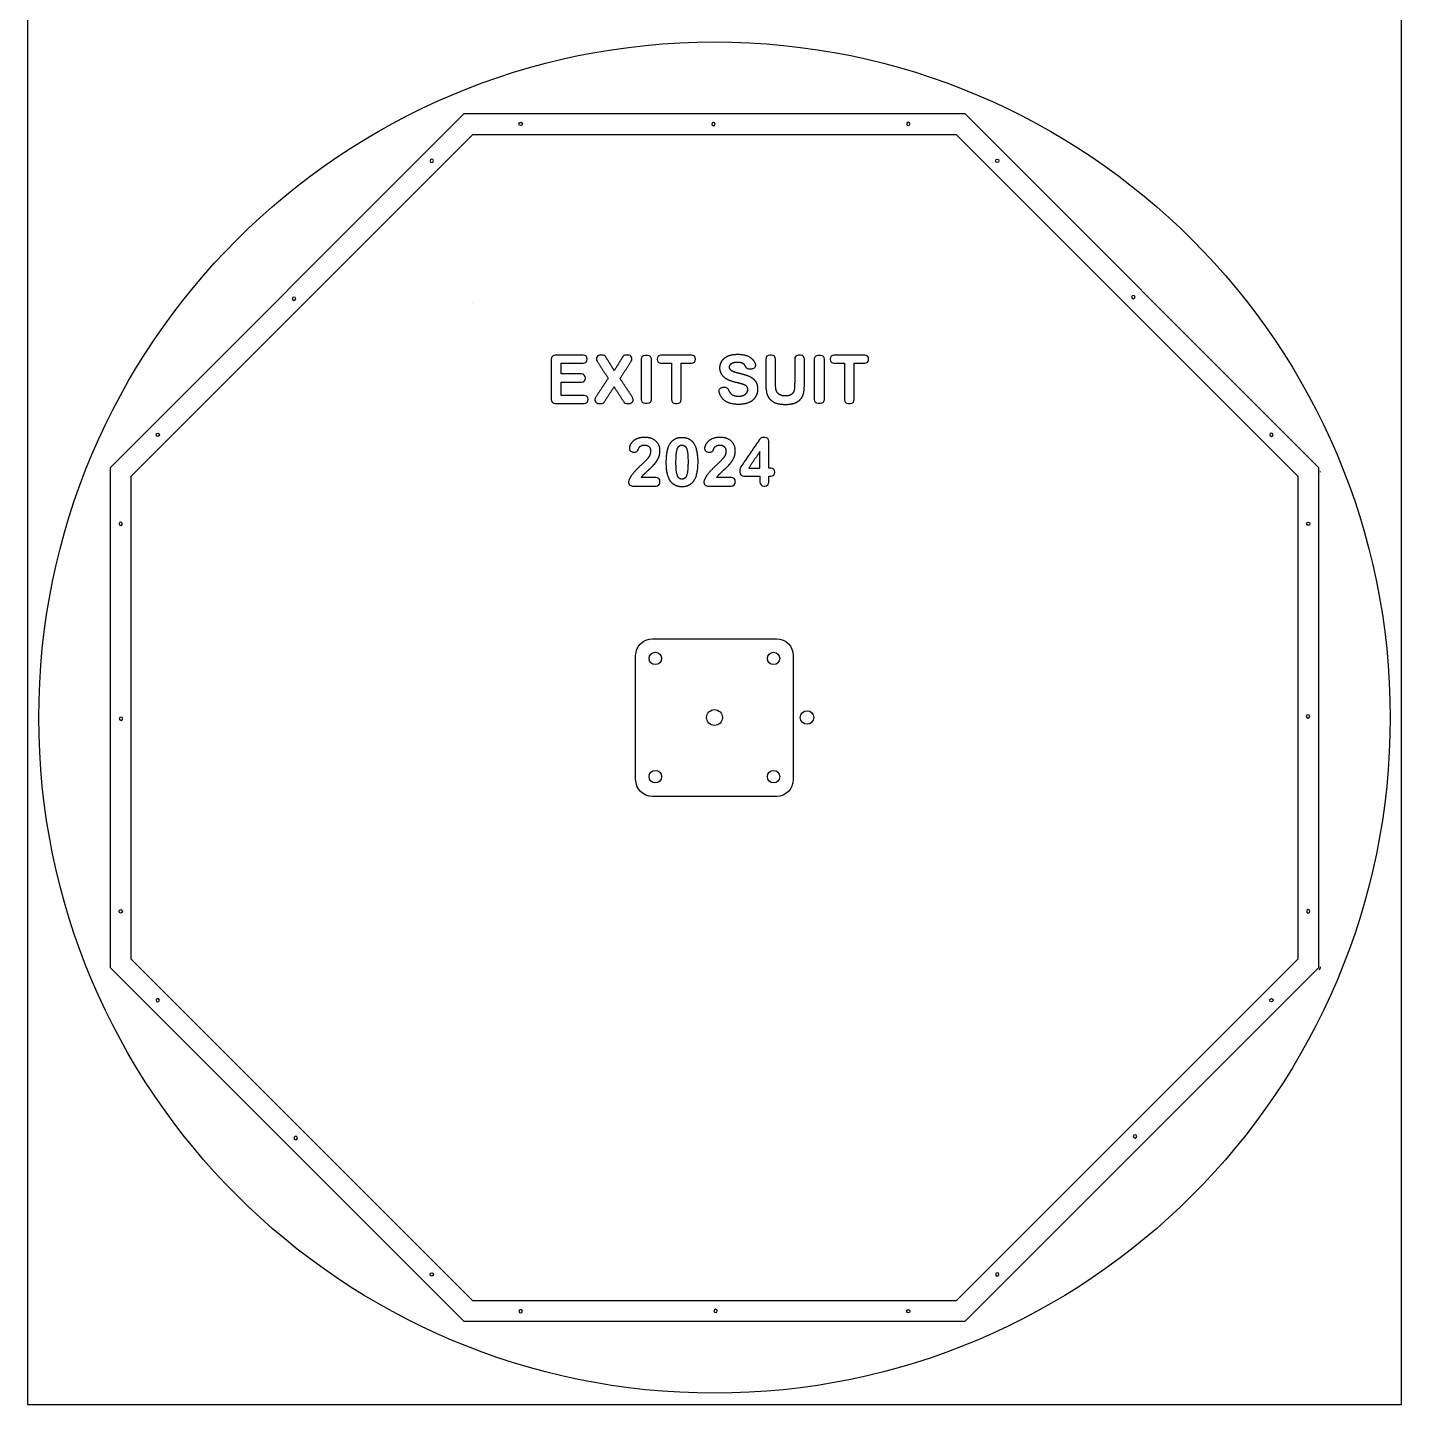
# Model space of a CAD drawing. Header units: millimetres. Extents: x -610 to 2074, y -2456 to 950.
# Drawn here: x 854 to 2074, y -1502 to -279 of the extents above; entities that cross this region are included whole.
import ezdxf

# ---------------------------------------------------------------- set-up
doc = ezdxf.new("R2010")
doc.units = ezdxf.units.MM
for name, color, linetype, true_color in [('1.5mm deep inside cut', 60, 'Continuous', 0xd5ff00), ('10mm deep inside', 131, 'Continuous', 0x5ffffb), ('18mm birch plywood sheet', 11, 'Continuous', 0xff6151), ('3mm pilot holes', 4, 'Continuous', 0x00fbff), ('4mm deep inside', 151, 'Continuous', 0x72bcff), ('through cut inside 6mm', 18, 'Continuous', 0x000000), ('through cut outside 6mm bit', 96, 'Continuous', 0x007f00)]:
    doc.layers.add(name, color=color, linetype=linetype, true_color=true_color)

msp = doc.modelspace()

# ---------------------------------------------------------------- linework, layer by layer
at = {"layer": '1.5mm deep inside cut'}
for p, q in [((1509.7, -573.7), (1509.7, -593.2)), ((1514.9, -570.2), (1513.2, -570.2)), ((1518.4, -593.5), (1518.4, -573.7)), ((1412.3, -678.8), (1399.4, -678.8)), ((1415.8, -683), (1415.8, -682.3)), ((1479.2, -678.8), (1466.3, -678.8)), ((1482.7, -683), (1482.7, -682.3)), ((1391.3, -686.5), (1412.3, -686.5)), ((1458.2, -686.5), (1479.2, -686.5))]:
    msp.add_line(p, q, dxfattribs=at)
for centre, start, end in [((1322.8, -573.7), 90, 180), ((1347.7, -573.7), 0, 90), ((1347.7, -574), 270, 0), ((1362.9, -573.7), 90, 212.929), ((1364.6, -573.7), 31.9726, 90), ((1385.6, -573.7), 90, 148.5557), ((1387.4, -573.7), 327.3625, 90), ((1416.7, -573.7), 90, 180), ((1416.7, -574), 180, 270), ((1443.9, -573.7), 360, 90), ((1443.9, -574), 270, 360), ((1513.2, -573.7), 90, 180), ((1514.9, -573.7), 0, 90), ((1538.9, -573.7), 90, 180), ((1540.6, -573.7), 0, 90), ((1570.3, -573.7), 90, 180), ((1570.3, -574), 180, 270), ((1597.6, -573.7), 360, 90), ((1597.6, -574), 270, 360), ((1346.1, -590.5), 0, 90), ((1346.1, -590.8), 270, 0), ((1322.8, -609.7), 180, 270), ((1348.6, -609.5), 360, 90), ((1348.6, -609.7), 270, 0), ((1361.5, -609.7), 146.7791, 270), ((1388.5, -609.7), 270, 33.6023), ((1429.4, -609.7), 180, 270), ((1431.1, -609.7), 270, 0), ((1583.1, -609.7), 180, 270), ((1584.8, -609.7), 270, 0), ((1363.6, -609.7), 270, 327.2591), ((1386.5, -609.7), 212.6609, 270), ((1507.4, -646.8), 90, 145.6616), ((1509, -646.8), 0, 90), ((1392.1, -652.9), 161.8701, 264.2894), ((1393.2, -653), 264.2894, 343.3235), ((1458.9, -652.9), 161.8701, 264.2894), ((1460.1, -653), 264.2894, 343.3235), ((1490.3, -671.7), 145.6616, 180), ((1514.3, -674.1), 0, 90), ((1391.3, -683), 159.6051, 270), ((1412.3, -682.3), 0, 90), ((1412.3, -683), 270, 0), ((1458.2, -683), 159.6051, 270), ((1479.2, -682.3), 0, 90), ((1479.2, -683), 270, 0), ((1490.3, -674.3), 180, 270), ((1508, -683), 180, 270), ((1509, -683), 270, 0), ((1514.3, -674.3), 270, 0)]:
    msp.add_arc(centre, 3.5, start, end, dxfattribs=at)
at = {"layer": '1.5mm deep inside cut', "extrusion": (0, 0, -1)}
for centre, start, end in [((-1402.8, -573.7), 0, 90), ((-1404.5, -573.7), 90, 180), ((-1556.5, -573.7), 0, 90), ((-1558.2, -573.7), 90, 180), ((-1495.2, -579.3), 267.4852, 337.8626), ((-1497.1, -579.2), 159.6692, 267.4852), ((-1471.7, -602.3), 342.413, 84.447), ((-1473.3, -602.2), 84.447, 159.9219), ((-1402.8, -609.7), 270, 0), ((-1404.5, -609.7), 180, 270), ((-1556.5, -609.7), 270, 0), ((-1558.2, -609.7), 180, 270)]:
    msp.add_arc(centre, 3.5, start, end, dxfattribs=at)
at = {"layer": '1.5mm deep inside cut'}
for points in [[(1319.3, -573.7), (1319.3, -591.7), (1319.3, -609.7)], [(1347.7, -570.2), (1335.3, -570.2), (1322.8, -570.2)], [(1351.2, -574), (1351.2, -573.8), (1351.2, -573.7)], [(1364.6, -570.2), (1363.8, -570.2), (1362.9, -570.2)], [(1375.2, -584), (1371.4, -577.9), (1367.6, -571.8)], [(1382.7, -571.9), (1378.9, -577.9), (1375.2, -584)], [(1387.4, -570.2), (1386.5, -570.2), (1385.6, -570.2)], [(1399.3, -609.7), (1399.3, -591.7), (1399.3, -573.7)], [(1402.8, -570.2), (1403.6, -570.2), (1404.5, -570.2)], [(1408, -573.7), (1408, -591.7), (1408, -609.7)], [(1413.2, -573.7), (1413.2, -573.8), (1413.2, -574)], [(1443.9, -570.2), (1430.3, -570.2), (1416.7, -570.2)], [(1447.4, -574), (1447.4, -573.8), (1447.4, -573.7)], [(1535.4, -573.7), (1535.4, -583.9), (1535.4, -594)], [(1540.6, -570.2), (1539.7, -570.2), (1538.9, -570.2)], [(1544.1, -592.8), (1544.1, -583.2), (1544.1, -573.7)], [(1553, -609.7), (1553, -591.7), (1553, -573.7)], [(1556.5, -570.2), (1557.3, -570.2), (1558.2, -570.2)], [(1561.7, -573.7), (1561.7, -591.7), (1561.7, -609.7)], [(1566.8, -573.7), (1566.8, -573.8), (1566.8, -574)], [(1597.6, -570.2), (1584, -570.2), (1570.3, -570.2)], [(1601.1, -574), (1601.1, -573.8), (1601.1, -573.7)], [(1328, -587), (1328, -582.2), (1328, -577.5)], [(1328, -577.5), (1337.9, -577.5), (1347.7, -577.5)], [(1359.9, -575.6), (1364.8, -583.2), (1369.8, -590.8)], [(1380.4, -591.1), (1385.3, -583.3), (1390.3, -575.6)], [(1416.7, -577.5), (1421.3, -577.5), (1425.9, -577.5)], [(1425.9, -577.5), (1425.9, -593.6), (1425.9, -609.7)], [(1434.6, -609.7), (1434.6, -593.6), (1434.6, -577.5)], [(1434.6, -577.5), (1439.2, -577.5), (1443.9, -577.5)], [(1497.3, -582.7), (1496.3, -582.7), (1495.3, -582.8)], [(1570.3, -577.5), (1575, -577.5), (1579.6, -577.5)], [(1579.6, -577.5), (1579.6, -593.6), (1579.6, -609.7)], [(1588.3, -609.7), (1588.3, -593.6), (1588.3, -577.5)], [(1588.3, -577.5), (1592.9, -577.5), (1597.6, -577.5)], [(1346.1, -587), (1337.1, -587), (1328, -587)], [(1328, -606), (1328, -600.1), (1328, -594.3)], [(1328, -594.3), (1337.1, -594.3), (1346.1, -594.3)], [(1349.6, -590.8), (1349.6, -590.6), (1349.6, -590.5)], [(1369.8, -590.8), (1364.2, -599.3), (1358.6, -607.8)], [(1366.5, -611.6), (1370.8, -605), (1375, -598.4)], [(1375, -598.4), (1379.3, -605), (1383.6, -611.6)], [(1391.5, -607.8), (1385.9, -599.5), (1380.4, -591.1)], [(1471.4, -598.9), (1472.2, -598.8), (1473, -598.7)], [(1348.6, -606), (1338.3, -606), (1328, -606)], [(1352.1, -609.7), (1352.1, -609.6), (1352.1, -609.5)], [(1322.8, -613.2), (1335.7, -613.2), (1348.6, -613.2)], [(1361.5, -613.2), (1362.5, -613.2), (1363.6, -613.2)], [(1386.5, -613.2), (1387.5, -613.2), (1388.5, -613.2)], [(1404.5, -613.2), (1403.6, -613.2), (1402.8, -613.2)], [(1429.4, -613.2), (1430.3, -613.2), (1431.1, -613.2)], [(1558.2, -613.2), (1557.3, -613.2), (1556.5, -613.2)], [(1583.1, -613.2), (1584, -613.2), (1584.8, -613.2)], [(1504.5, -644.8), (1496, -657.2), (1487.5, -669.7)], [(1509, -643.3), (1508.2, -643.3), (1507.4, -643.3)], [(1512.5, -670.6), (1512.5, -658.7), (1512.5, -646.8)], [(1391.7, -656.4), (1392.3, -656.4), (1392.8, -656.5)], [(1458.6, -656.4), (1459.2, -656.4), (1459.7, -656.5)], [(1504.5, -655.9), (1499.5, -663.2), (1494.6, -670.6)], [(1504.5, -670.6), (1504.5, -663.2), (1504.5, -655.9)], [(1486.8, -671.7), (1486.8, -673), (1486.8, -674.3)], [(1494.6, -670.6), (1499.5, -670.6), (1504.5, -670.6)], [(1514.3, -670.6), (1513.4, -670.6), (1512.5, -670.6)], [(1490.3, -677.8), (1497.4, -677.8), (1504.5, -677.8)], [(1504.5, -677.8), (1504.5, -680.4), (1504.5, -683)], [(1512.5, -683), (1512.5, -680.4), (1512.5, -677.8)], [(1512.5, -677.8), (1513.4, -677.8), (1514.3, -677.8)], [(1517.8, -674.3), (1517.8, -674.2), (1517.8, -674.1)], [(1508, -686.5), (1508.5, -686.5), (1509, -686.5)]]:
    msp.add_open_spline(points, degree=2, dxfattribs=at)
for points, knots in [([(1476.6, -601), (1477.5, -603.3), (1479, -604.7), (1481.4, -606.7), (1485.3, -606.7), (1489.5, -606.7), (1491.7, -604.9), (1493.8, -603.1), (1493.8, -600.7), (1493.8, -599.2), (1492.9, -598.1), (1492, -597.1), (1489.8, -596.3), (1488.2, -595.7), (1482.8, -594.4), (1475.8, -592.7), (1473, -590.1), (1469, -586.6), (1469, -581.5), (1469, -578.2), (1470.9, -575.3), (1472.8, -572.5), (1476.3, -571), (1479.8, -569.5), (1484.7, -569.5), (1492.9, -569.5), (1496.9, -573), (1499.3, -575.1), (1500.4, -578)], [54.725581, 54.725581, 54.725581, 55.394885, 55.394885, 56.394885, 56.394885, 57.394885, 57.394885, 58.394885, 58.394885, 59.394885, 59.394885, 60.394885, 60.394885, 61.394885, 61.394885, 62.394885, 62.394885, 63.394885, 63.394885, 64.394885, 64.394885, 65.394885, 65.394885, 66.394885, 66.394885, 67.394885, 67.394885, 67.977406, 67.977406, 67.977406]), ([(1491.9, -580.6), (1491.3, -579), (1490.2, -578.1), (1488.3, -576.7), (1484.7, -576.7), (1480.9, -576.7), (1478.7, -578.2), (1477.3, -579.2), (1477.3, -580.9), (1477.3, -582.4), (1478.6, -583.5), (1480.3, -584.9), (1486.6, -586.4), (1493, -587.9), (1496, -589.5), (1499, -591.1), (1500.8, -593.8), (1502.5, -596.6), (1502.5, -600.7), (1502.5, -604.4), (1500.4, -607.6), (1498.4, -610.9), (1494.6, -612.4), (1490.9, -614), (1485.2, -614), (1477.1, -614), (1472.7, -610.2), (1469.7, -607.6), (1468.4, -603.4)], [30.388999, 30.388999, 30.388999, 31, 31, 32, 32, 33, 33, 34, 34, 35, 35, 36, 36, 37, 37, 38, 38, 39, 39, 40, 40, 41, 41, 42, 42, 43, 43, 43.688544, 43.688544, 43.688544]), ([(1509.7, -593.2), (1509.7, -600.4), (1510.6, -604.1), (1511.2, -606.6), (1513, -608.9), (1514.9, -611.1), (1518.1, -612.6), (1521.2, -614), (1527.4, -614), (1532.5, -614), (1535.7, -612.7), (1538.9, -611.4), (1540.8, -609.2), (1542.7, -607), (1543.4, -603.8), (1544.1, -600.6), (1544.1, -592.8)], [184.213038, 184.213038, 184.213038, 185.213038, 185.213038, 186.213038, 186.213038, 187.213038, 187.213038, 188.213038, 188.213038, 189.213038, 189.213038, 190.213038, 190.213038, 191.213038, 191.213038, 192.213038, 192.213038, 192.213038]), ([(1535.4, -594), (1535.4, -599.1), (1535, -601.3), (1534.6, -603.5), (1532.7, -605), (1530.8, -606.5), (1527.1, -606.5), (1523.5, -606.5), (1521.4, -604.9), (1519.3, -603.3), (1518.8, -600.7), (1518.4, -599.1), (1518.4, -593.5)], [129.148775, 129.148775, 129.148775, 130.148775, 130.148775, 131.148775, 131.148775, 132.148775, 132.148775, 133.148775, 133.148775, 134.148775, 134.148775, 135.148775, 135.148775, 135.148775]), ([(1399.4, -678.8), (1400.1, -677.7), (1401.1, -676.5), (1402.2, -675.4), (1406.1, -671.8), (1410, -668.2), (1411.5, -666.3), (1413.7, -663.4), (1414.8, -660.8), (1415.8, -658.1), (1415.8, -655.2), (1415.8, -650.1), (1412.2, -646.7), (1408.5, -643.3), (1402.2, -643.3), (1396.4, -643.3), (1392.5, -646.2), (1389.9, -648.2), (1388.7, -651.8)], [192.099831, 192.099831, 192.099831, 193.099831, 193.099831, 194.099831, 194.099831, 195.099831, 195.099831, 196.099831, 196.099831, 197.099831, 197.099831, 198.099831, 198.099831, 199.099831, 199.099831, 200.099831, 200.099831, 200.759832, 200.759832, 200.759832]), ([(1435.3, -643.3), (1429.1, -643.3), (1425.6, -647.7), (1421.4, -653), (1421.4, -665.2), (1421.4, -677.6), (1425.2, -682.4), (1429.1, -687.2), (1435.3, -687.2), (1441.6, -687.2), (1445.1, -682.8), (1449.3, -677.5), (1449.3, -665.3), (1449.3, -653), (1445.1, -647.7), (1441.6, -643.3), (1435.3, -643.3)], [-8, -8, -8, -7, -7, -6, -6, -5, -5, -4, -4, -3, -3, -2, -2, -1, -1, 0, 0, 0]), ([(1466.3, -678.8), (1467, -677.7), (1468, -676.5), (1469.1, -675.4), (1473, -671.8), (1476.9, -668.2), (1478.4, -666.3), (1480.6, -663.4), (1481.7, -660.8), (1482.7, -658.1), (1482.7, -655.2), (1482.7, -650.1), (1479.1, -646.7), (1475.4, -643.3), (1469.1, -643.3), (1463.2, -643.3), (1459.4, -646.2), (1456.8, -648.2), (1455.6, -651.8)], [192.099831, 192.099831, 192.099831, 193.099831, 193.099831, 194.099831, 194.099831, 195.099831, 195.099831, 196.099831, 196.099831, 197.099831, 197.099831, 198.099831, 198.099831, 199.099831, 199.099831, 200.099831, 200.099831, 200.759832, 200.759832, 200.759832]), ([(1396.5, -654), (1397, -652.5), (1397.8, -651.7), (1399.4, -650.1), (1402, -650.1), (1404.6, -650.1), (1406.1, -651.6), (1407.5, -653.1), (1407.5, -655.8), (1407.5, -658.3), (1405.8, -660.9), (1404.6, -662.7), (1399, -667.9), (1392.1, -674.4), (1389.7, -678.2), (1388.7, -680), (1388, -681.8)], [211.983294, 211.983294, 211.983294, 212.53929, 212.53929, 213.53929, 213.53929, 214.53929, 214.53929, 215.53929, 215.53929, 216.53929, 216.53929, 217.53929, 217.53929, 218.53929, 218.53929, 218.979882, 218.979882, 218.979882]), ([(1435.3, -650.1), (1433.8, -650.1), (1432.7, -651.1), (1431.5, -652), (1430.9, -654.5), (1430, -657.7), (1430, -665.3), (1430, -672.8), (1430.8, -675.7), (1431.5, -678.5), (1432.7, -679.4), (1433.8, -680.4), (1435.3, -680.4), (1436.8, -680.4), (1438, -679.4), (1439.2, -678.5), (1439.8, -676), (1440.7, -672.8), (1440.7, -665.3), (1440.7, -657.7), (1439.9, -654.8), (1439.2, -652), (1438, -651.1), (1436.8, -650.1), (1435.3, -650.1)], [0, 0, 0, 1, 1, 2, 2, 3, 3, 4, 4, 5, 5, 6, 6, 7, 7, 8, 8, 9, 9, 10, 10, 11, 11, 12, 12, 12]), ([(1463.4, -654), (1463.9, -652.5), (1464.7, -651.7), (1466.3, -650.1), (1468.8, -650.1), (1471.5, -650.1), (1472.9, -651.6), (1474.4, -653.1), (1474.4, -655.8), (1474.4, -658.3), (1472.7, -660.9), (1471.5, -662.7), (1465.9, -667.9), (1459, -674.4), (1456.6, -678.2), (1455.6, -680), (1454.9, -681.8)], [211.983294, 211.983294, 211.983294, 212.53929, 212.53929, 213.53929, 213.53929, 214.53929, 214.53929, 215.53929, 215.53929, 216.53929, 216.53929, 217.53929, 217.53929, 218.53929, 218.53929, 218.979882, 218.979882, 218.979882])]:
    msp.add_open_spline(points, degree=2, knots=knots, dxfattribs=at)
at = {"layer": '10mm deep inside'}
for p, q in [((1409.2, -822.1), (1519.2, -822.1)), ((1394.2, -947.1), (1394.2, -837.1)), ((1534.2, -837.1), (1534.2, -947.1)), ((1519.2, -962.1), (1409.2, -962.1))]:
    msp.add_line(p, q, dxfattribs=at)
at = {"layer": '10mm deep inside', "extrusion": (0, 0, -1)}
for centre, start, end in [((-1409.2, -837.1), 360, 90), ((-1519.2, -837.1), 90, 180), ((-1409.2, -947.1), 270, 360), ((-1519.2, -947.1), 180, 270)]:
    msp.add_arc(centre, 15, start, end, dxfattribs=at)
at = {"layer": '18mm birch plywood sheet'}
msp.add_lwpolyline([(854.2, -1502.1), (2074.2, -1502.1), (2074.2, 937.9), (854.2, 937.9)], close=True, dxfattribs=at)
at = {"layer": '3mm pilot holes'}
for centre in [(1292.1, -364.9), (1715.3, -397.7), (969.8, -641), (1991.4, -720), (937, -1064.2), (1958.7, -1143.2), (1213.1, -1386.6), (1636.3, -1419.3)]:
    msp.add_circle(centre, 1.5, dxfattribs=at)
at = {"layer": '3mm pilot holes', "extrusion": (0, 0, -1)}
for centre in [(-1463.2, -365.1), (-1636.3, -364.9), (-1213.1, -397.7), (-1090.8, -520.2), (-1836.1, -518.7), (-1958.7, -641), (-937, -720), (-937.2, -893.2), (-1991.2, -891.1), (-1991.4, -1064.2), (-969.8, -1143.2), (-1092.3, -1265.5), (-1837.6, -1264.1), (-1715.3, -1386.6), (-1292.1, -1419.3), (-1465.2, -1419.1)]:
    msp.add_circle(centre, 1.5, dxfattribs=at)
at = {"layer": '3mm pilot holes'}
msp.add_arc((1982.3, -677.3), 20, 0, 2.86581899182e-05, dxfattribs=at)
for points, weights in [([(2002.3, -674.3), (2002.3, -673.9), (2002.3, -673.5)], [1, 0.994397196411, 1]), ([(2001.3, -1116.1), (2002.3, -1115), (2002.3, -1113.6)], [1, 0.923879532476, 1])]:
    msp.add_rational_spline(points, weights, degree=2, dxfattribs=at)
at = {"layer": '4mm deep inside'}
for points in [[(2000.5, -670), (2000.5, -1114.3), (1686.4, -1428.5), (1242, -1428.5), (927.9, -1114.3), (927.9, -670), (1242, -355.8), (1686.4, -355.8)], [(1982.1, -677.6), (1982.1, -1106.7), (1678.7, -1410.1), (1249.7, -1410.1), (946.3, -1106.7), (946.3, -677.6), (1249.7, -374.2), (1678.7, -374.2)]]:
    msp.add_lwpolyline(points, close=True, dxfattribs=at)
at = {"layer": 'through cut inside 6mm'}
for centre, radius in [((1411.7, -839.6), 5.5), ((1516.7, -839.6), 5.5), ((1464.2, -892.1), 7), ((1546.4, -892.1), 6), ((1411.7, -944.6), 5.5), ((1516.7, -944.6), 5.5)]:
    msp.add_circle(centre, radius, dxfattribs=at)
at = {"layer": 'through cut outside 6mm bit'}
msp.add_circle((1464.2, -892.1), 600, dxfattribs=at)
at = {"layer": 'through cut outside 6mm bit', "extrusion": (0, 0, -1)}
msp.add_arc((-1245.8, -524.1), 3.5, 179.7216, 180, dxfattribs=at)

doc.saveas('drawing.dxf')
